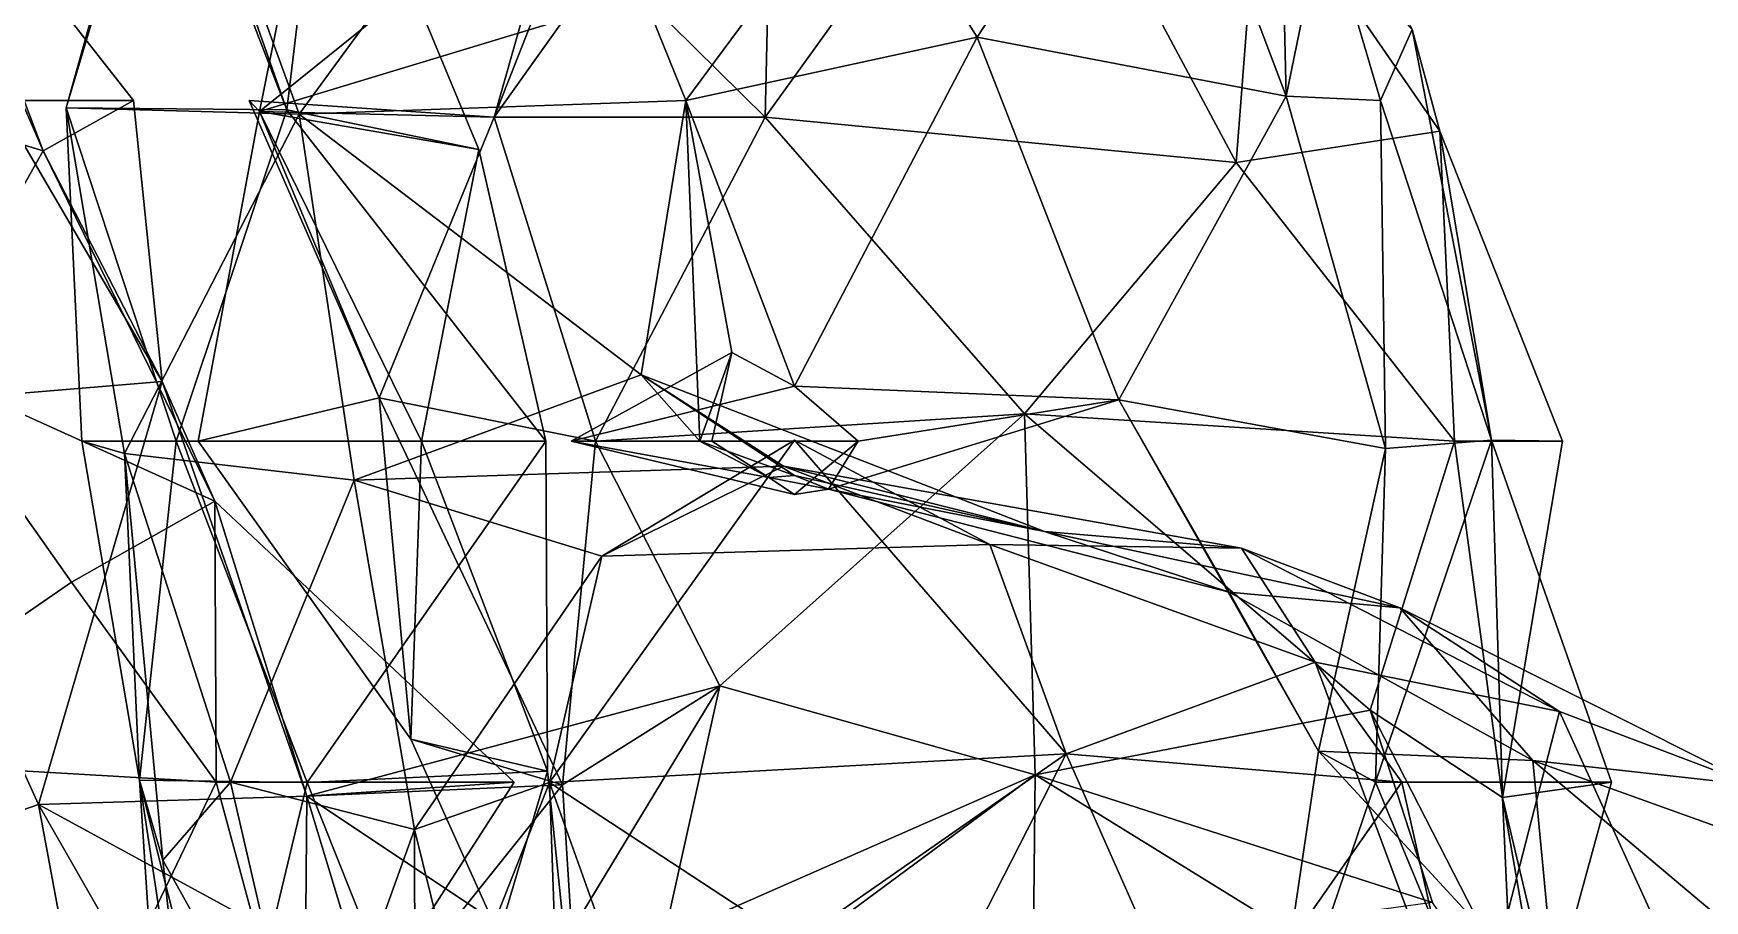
# Model space of a CAD drawing. Extents: x 290034 to 295698, y 4553723 to 4561693.
# Drawn here: x 294441.6 to 294528.9, y 4559274.9 to 4559320.2 of the extents above; entities that cross this region are included whole.
import ezdxf

# ---------------------------------------------------------------- set-up
doc = ezdxf.new("R2010")
doc.units = 0
doc.layers.add('Au_ppm_Pref_-_0_2', color=7, linetype='CONTINUOUS')

msp = doc.modelspace()

# ---------------------------------------------------------------- linework, layer by layer
at = {"layer": 'Au_ppm_Pref_-_0_2'}
for points in [[(294456.864, 4559333.389, 1882.512), (294454.811, 4559316.235, 1877.098), (294445.94, 4559339.146, 1877.733)], [(294454.811, 4559316.235, 1877.098), (294448.36, 4559334.552, 1872.361), (294445.94, 4559339.146, 1877.733)], [(294471.507, 4559330.75, 1888.672), (294480.284, 4559336.376, 1895.014), (294465.637, 4559315.851, 1896.405)], [(294468.748, 4559326.772, 1897.991), (294465.637, 4559315.851, 1896.405), (294480.284, 4559336.376, 1895.014)], [(294479.818, 4559315.85, 1899.214), (294468.748, 4559326.772, 1897.991), (294480.284, 4559336.376, 1895.014)], [(294479.818, 4559315.85, 1899.214), (294480.284, 4559336.376, 1895.014), (294493.22, 4559334.469, 1900.214)], [(294510.66, 4559334.552, 1876.827), (294507.051, 4559316.949, 1876.545), (294506.635, 4559334.898, 1882.755)], [(294513.634, 4559320.434, 1888.705), (294506.635, 4559334.898, 1882.755), (294511.975, 4559316.734, 1884.043)], [(294506.635, 4559334.898, 1882.755), (294507.051, 4559316.949, 1876.545), (294511.975, 4559316.734, 1884.043)], [(294454.811, 4559316.235, 1877.098), (294443.279, 4559316.338, 1870.708), (294448.36, 4559334.552, 1872.361)], [(294448.705, 4559334.552, 1867.378), (294448.36, 4559334.552, 1872.361), (294443.279, 4559316.338, 1870.708)], [(294448.705, 4559334.552, 1867.378), (294443.279, 4559316.338, 1870.708), (294455.453, 4559316.013, 1864.501)], [(294468.655, 4559334.046, 1866.959), (294448.705, 4559334.552, 1867.378), (294455.453, 4559316.013, 1864.501)], [(294475.659, 4559316.734, 1869.829), (294468.655, 4559334.046, 1866.959), (294455.453, 4559316.013, 1864.501)], [(294475.659, 4559316.734, 1869.829), (294485.029, 4559329.361, 1869.181), (294468.655, 4559334.046, 1866.959)], [(294504.44, 4559313.485, 1900.372), (294479.818, 4559315.85, 1899.214), (294493.22, 4559334.469, 1900.214)], [(294485.029, 4559329.361, 1869.181), (294490.903, 4559320.031, 1873.421), (294500.393, 4559334.552, 1871.546)], [(294490.903, 4559320.031, 1873.421), (294507.051, 4559316.949, 1876.545), (294500.393, 4559334.552, 1871.546)], [(294504.44, 4559313.485, 1900.372), (294493.22, 4559334.469, 1900.214), (294505.626, 4559328.842, 1893.175)], [(294510.66, 4559334.552, 1876.827), (294500.393, 4559334.552, 1871.546), (294507.051, 4559316.949, 1876.545)], [(294442.07, 4559314.092, 1895.882), (294433.774, 4559333.189, 1894.236), (294428.232, 4559318.293, 1888.842)], [(294435.741, 4559330.786, 1900.584), (294433.774, 4559333.189, 1894.236), (294442.07, 4559314.092, 1895.882)], [(294468.748, 4559320.797, 1884.12), (294453.371, 4559316.145, 1888.942), (294456.864, 4559333.389, 1882.512)], [(294456.864, 4559333.389, 1882.512), (294453.371, 4559316.145, 1888.942), (294464.841, 4559314.16, 1882.766)], [(294464.841, 4559314.16, 1882.766), (294454.811, 4559316.235, 1877.098), (294456.864, 4559333.389, 1882.512)], [(294442.07, 4559314.092, 1895.882), (294446.785, 4559316.734, 1900.584), (294435.741, 4559330.786, 1900.584)], [(294446.785, 4559316.734, 1900.584), (294439.696, 4559316.734, 1904.707), (294435.741, 4559330.786, 1900.584)], [(294471.507, 4559330.75, 1888.672), (294465.637, 4559315.851, 1896.405), (294453.371, 4559316.145, 1888.942)], [(294453.371, 4559316.145, 1888.942), (294468.748, 4559320.797, 1884.12), (294471.507, 4559330.75, 1888.672)], [(294475.659, 4559316.734, 1869.829), (294490.903, 4559320.031, 1873.421), (294485.029, 4559329.361, 1869.181)], [(294504.44, 4559313.485, 1900.372), (294505.626, 4559328.842, 1893.175), (294515.088, 4559315.13, 1893.758)], [(294513.634, 4559320.434, 1888.705), (294515.088, 4559315.13, 1893.758), (294505.626, 4559328.842, 1893.175)], [(294479.818, 4559315.85, 1899.214), (294465.637, 4559315.851, 1896.405), (294468.748, 4559326.772, 1897.991)], [(294475.659, 4559316.734, 1869.829), (294481.347, 4559301.799, 1871.848), (294490.903, 4559320.031, 1873.421)], [(294498.295, 4559301.089, 1875.284), (294490.903, 4559320.031, 1873.421), (294481.347, 4559301.799, 1871.848)], [(294498.295, 4559301.089, 1875.284), (294507.051, 4559316.949, 1876.545), (294490.903, 4559320.031, 1873.421)], [(294517.787, 4559298.969, 1888.531), (294513.634, 4559320.434, 1888.705), (294511.975, 4559316.734, 1884.043)], [(294513.634, 4559320.434, 1888.705), (294517.787, 4559298.969, 1888.531), (294515.088, 4559315.13, 1893.758)], [(294428.232, 4559318.293, 1888.842), (294435.662, 4559302.736, 1893.481), (294442.07, 4559314.092, 1895.882)], [(294432.386, 4559300.724, 1907.644), (294439.696, 4559316.734, 1904.707), (294448.295, 4559302.038, 1901.669)], [(294446.785, 4559316.734, 1900.584), (294448.295, 4559302.038, 1901.669), (294439.696, 4559316.734, 1904.707)], [(294442.07, 4559314.092, 1895.882), (294448.295, 4559302.038, 1901.669), (294446.785, 4559316.734, 1900.584)], [(294454.811, 4559316.235, 1877.098), (294449.016, 4559298.916, 1874.25), (294443.279, 4559316.338, 1870.708)], [(294449.016, 4559298.916, 1874.25), (294444.082, 4559298.916, 1870.887), (294443.279, 4559316.338, 1870.708)], [(294446.324, 4559298.281, 1865.123), (294455.453, 4559316.013, 1864.501), (294443.279, 4559316.338, 1870.708)], [(294444.082, 4559298.916, 1870.887), (294446.324, 4559298.281, 1865.123), (294443.279, 4559316.338, 1870.708)], [(294452.833, 4559316.734, 1894.645), (294453.371, 4559316.145, 1888.942), (294465.637, 4559315.851, 1896.405)], [(294459.629, 4559301.188, 1894.218), (294453.371, 4559316.145, 1888.942), (294452.833, 4559316.734, 1894.645)], [(294459.629, 4559301.188, 1894.218), (294452.833, 4559316.734, 1894.645), (294465.637, 4559315.851, 1896.405)], [(294475.659, 4559316.734, 1869.829), (294455.453, 4559316.013, 1864.501), (294473.335, 4559302.388, 1864.249)], [(294475.659, 4559316.734, 1869.829), (294473.335, 4559302.388, 1864.249), (294476.4, 4559298.916, 1868.555)], [(294475.659, 4559316.734, 1869.829), (294478.071, 4559303.549, 1870.887), (294481.347, 4559301.799, 1871.848)], [(294475.659, 4559316.734, 1869.829), (294476.4, 4559298.916, 1868.555), (294478.071, 4559303.549, 1870.887)], [(294498.295, 4559301.089, 1875.284), (294512.25, 4559298.53, 1882.166), (294507.051, 4559316.949, 1876.545)], [(294507.051, 4559316.949, 1876.545), (294512.25, 4559298.53, 1882.166), (294511.975, 4559316.734, 1884.043)], [(294517.787, 4559298.969, 1888.531), (294511.975, 4559316.734, 1884.043), (294512.25, 4559298.53, 1882.166)], [(294458.319, 4559296.889, 1860.057), (294455.453, 4559316.013, 1864.501), (294446.324, 4559298.281, 1865.123)], [(294454.811, 4559316.235, 1877.098), (294468.353, 4559298.916, 1876.889), (294449.016, 4559298.916, 1874.25)], [(294450.176, 4559298.916, 1888.705), (294453.371, 4559316.145, 1888.942), (294459.629, 4559301.188, 1894.218)], [(294450.176, 4559298.916, 1888.705), (294461.841, 4559298.916, 1883.409), (294453.371, 4559316.145, 1888.942)], [(294453.371, 4559316.145, 1888.942), (294461.841, 4559298.916, 1883.409), (294464.841, 4559314.16, 1882.766)], [(294454.811, 4559316.235, 1877.098), (294464.841, 4559314.16, 1882.766), (294468.353, 4559298.916, 1876.889)], [(294473.335, 4559302.388, 1864.249), (294455.453, 4559316.013, 1864.501), (294458.319, 4559296.889, 1860.057)], [(294465.637, 4559315.851, 1896.405), (294470.939, 4559298.916, 1899.551), (294459.629, 4559301.188, 1894.218)], [(294470.939, 4559298.916, 1899.551), (294465.637, 4559315.851, 1896.405), (294479.818, 4559315.85, 1899.214)], [(294470.939, 4559298.916, 1899.551), (294479.818, 4559315.85, 1899.214), (294493.378, 4559300.35, 1901.131)], [(294504.44, 4559313.485, 1900.372), (294493.378, 4559300.35, 1901.131), (294479.818, 4559315.85, 1899.214)], [(294504.44, 4559313.485, 1900.372), (294515.088, 4559315.13, 1893.758), (294515.855, 4559298.916, 1899.033)], [(294515.088, 4559315.13, 1893.758), (294521.498, 4559298.916, 1894.645), (294515.855, 4559298.916, 1899.033)], [(294521.498, 4559298.916, 1894.645), (294515.088, 4559315.13, 1893.758), (294517.787, 4559298.969, 1888.531)], [(294451.037, 4559295.782, 1896.01), (294442.07, 4559314.092, 1895.882), (294435.662, 4559302.736, 1893.481)], [(294448.295, 4559302.038, 1901.669), (294442.07, 4559314.092, 1895.882), (294451.037, 4559295.782, 1896.01)], [(294464.841, 4559314.16, 1882.766), (294461.841, 4559298.916, 1883.409), (294468.353, 4559298.916, 1876.889)], [(294504.44, 4559313.485, 1900.372), (294515.855, 4559298.916, 1899.033), (294493.378, 4559300.35, 1901.131)], [(294469.666, 4559298.916, 1876.394), (294481.347, 4559301.799, 1871.848), (294478.071, 4559303.549, 1870.887)], [(294469.666, 4559298.916, 1876.394), (294478.071, 4559303.549, 1870.887), (294477.025, 4559298.916, 1870.887)], [(294478.071, 4559303.549, 1870.887), (294476.4, 4559298.916, 1868.555), (294477.025, 4559298.916, 1870.887)], [(294430.151, 4559282.32, 1888.965), (294443.549, 4559291.553, 1891.159), (294435.662, 4559302.736, 1893.481)], [(294443.549, 4559291.553, 1891.159), (294451.037, 4559295.782, 1896.01), (294435.662, 4559302.736, 1893.481)], [(294473.335, 4559302.388, 1864.249), (294458.319, 4559296.889, 1860.057), (294480.77, 4559297.622, 1859.142)], [(294481.347, 4559297.129, 1870.292), (294476.4, 4559298.916, 1868.555), (294473.335, 4559302.388, 1864.249)], [(294481.347, 4559297.129, 1870.292), (294473.335, 4559302.388, 1864.249), (294494.411, 4559294.201, 1864.892)], [(294494.411, 4559294.201, 1864.892), (294473.335, 4559302.388, 1864.249), (294480.77, 4559297.622, 1859.142)], [(294441.818, 4559279.929, 1906.026), (294432.386, 4559300.724, 1907.644), (294448.295, 4559302.038, 1901.669)], [(294455.86, 4559280.362, 1900.615), (294441.818, 4559279.929, 1906.026), (294448.295, 4559302.038, 1901.669)], [(294455.86, 4559280.362, 1900.615), (294448.295, 4559302.038, 1901.669), (294451.037, 4559295.782, 1896.01)], [(294469.666, 4559298.916, 1876.394), (294484.67, 4559298.916, 1872.454), (294481.347, 4559301.799, 1871.848)], [(294498.295, 4559301.089, 1875.284), (294481.347, 4559301.799, 1871.848), (294484.67, 4559298.916, 1872.454)], [(294441.818, 4559279.929, 1906.026), (294430.127, 4559275.884, 1911.22), (294432.386, 4559300.724, 1907.644)], [(294450.176, 4559298.916, 1888.705), (294459.629, 4559301.188, 1894.218), (294461.296, 4559283.343, 1888.705)], [(294470.939, 4559298.916, 1899.551), (294469.225, 4559280.952, 1894.717), (294459.629, 4559301.188, 1894.218)], [(294461.296, 4559283.343, 1888.705), (294459.629, 4559301.188, 1894.218), (294469.225, 4559280.952, 1894.717)], [(294483.118, 4559296.411, 1870.887), (294504.067, 4559291.029, 1869.426), (294498.295, 4559301.089, 1875.284)], [(294483.118, 4559296.411, 1870.887), (294498.295, 4559301.089, 1875.284), (294484.67, 4559298.916, 1872.454)], [(294498.295, 4559301.089, 1875.284), (294508.748, 4559282.718, 1876.793), (294512.25, 4559298.53, 1882.166)], [(294498.295, 4559301.089, 1875.284), (294504.067, 4559291.029, 1869.426), (294508.748, 4559282.718, 1876.793)], [(294477.446, 4559286.133, 1902.161), (294470.939, 4559298.916, 1899.551), (294493.378, 4559300.35, 1901.131)], [(294493.919, 4559281.477, 1905.65), (294477.446, 4559286.133, 1902.161), (294493.378, 4559300.35, 1901.131)], [(294493.919, 4559281.477, 1905.65), (294493.378, 4559300.35, 1901.131), (294511.446, 4559284.864, 1901.887)], [(294493.378, 4559300.35, 1901.131), (294515.855, 4559298.916, 1899.033), (294511.446, 4559284.864, 1901.887)], [(294447.102, 4559281.198, 1870.441), (294444.082, 4559298.916, 1870.887), (294449.016, 4559298.916, 1874.25)], [(294444.082, 4559298.916, 1870.887), (294447.102, 4559281.198, 1870.441), (294446.324, 4559298.281, 1865.123)], [(294447.102, 4559281.198, 1870.441), (294449.016, 4559298.916, 1874.25), (294455.877, 4559281.087, 1876.85)], [(294468.353, 4559298.916, 1876.889), (294455.877, 4559281.087, 1876.85), (294449.016, 4559298.916, 1874.25)], [(294450.176, 4559298.916, 1888.705), (294461.296, 4559283.343, 1888.705), (294461.841, 4559298.916, 1883.409)], [(294455.877, 4559281.087, 1876.85), (294468.353, 4559298.916, 1876.889), (294468.428, 4559281.68, 1882.391)], [(294461.296, 4559283.343, 1888.705), (294468.428, 4559281.68, 1882.391), (294461.841, 4559298.916, 1883.409)], [(294468.353, 4559298.916, 1876.889), (294461.841, 4559298.916, 1883.409), (294468.428, 4559281.68, 1882.391)], [(294468.531, 4559281.089, 1847.07), (294481.35, 4559298.976, 1847.11), (294471.266, 4559292.907, 1853.885)], [(294468.531, 4559281.089, 1847.07), (294495.541, 4559282.58, 1846.239), (294481.35, 4559298.976, 1847.11)], [(294470.939, 4559298.916, 1899.551), (294477.446, 4559286.133, 1902.161), (294469.225, 4559280.952, 1894.717)], [(294469.666, 4559298.916, 1876.394), (294480.008, 4559297.023, 1870.887), (294481.347, 4559296.131, 1871.815)], [(294469.666, 4559298.916, 1876.394), (294481.347, 4559296.131, 1871.815), (294484.67, 4559298.916, 1872.454)], [(294469.666, 4559298.916, 1876.394), (294477.025, 4559298.916, 1870.887), (294480.008, 4559297.023, 1870.887)], [(294491.561, 4559293.517, 1853.745), (294471.266, 4559292.907, 1853.885), (294481.35, 4559298.976, 1847.11)], [(294477.025, 4559298.916, 1870.887), (294476.4, 4559298.916, 1868.555), (294480.008, 4559297.023, 1870.887)], [(294480.008, 4559297.023, 1870.887), (294476.4, 4559298.916, 1868.555), (294481.347, 4559297.129, 1870.292)], [(294483.118, 4559296.411, 1870.887), (294484.67, 4559298.916, 1872.454), (294481.347, 4559296.131, 1871.815)], [(294491.561, 4559293.517, 1853.745), (294481.35, 4559298.976, 1847.11), (294495.541, 4559282.58, 1846.239)], [(294511.446, 4559284.864, 1901.887), (294515.855, 4559298.916, 1899.033), (294518.362, 4559280.299, 1894.936)], [(294524.059, 4559281.098, 1888.705), (294517.787, 4559298.969, 1888.531), (294511.721, 4559281.098, 1883.687)], [(294517.787, 4559298.969, 1888.531), (294512.25, 4559298.53, 1882.166), (294511.721, 4559281.098, 1883.687)], [(294521.498, 4559298.916, 1894.645), (294518.362, 4559280.299, 1894.936), (294515.855, 4559298.916, 1899.033)], [(294524.059, 4559281.098, 1888.705), (294518.362, 4559280.299, 1894.936), (294517.787, 4559298.969, 1888.531)], [(294518.362, 4559280.299, 1894.936), (294521.498, 4559298.916, 1894.645), (294517.787, 4559298.969, 1888.531)], [(294447.102, 4559281.198, 1870.441), (294448.327, 4559277.027, 1864.948), (294446.324, 4559298.281, 1865.123)], [(294446.324, 4559298.281, 1865.123), (294448.327, 4559277.027, 1864.948), (294451.864, 4559281.098, 1860.359)], [(294446.324, 4559298.281, 1865.123), (294451.864, 4559281.098, 1860.359), (294458.319, 4559296.889, 1860.057)], [(294508.748, 4559282.718, 1876.793), (294511.721, 4559281.098, 1883.687), (294512.25, 4559298.53, 1882.166)], [(294480.77, 4559297.622, 1859.142), (294458.319, 4559296.889, 1860.057), (294471.266, 4559292.907, 1853.885)], [(294480.77, 4559297.622, 1859.142), (294471.266, 4559292.907, 1853.885), (294491.561, 4559293.517, 1853.745)], [(294480.008, 4559297.023, 1870.887), (294481.347, 4559297.129, 1870.292), (294483.118, 4559296.411, 1870.887)], [(294494.411, 4559294.201, 1864.892), (294480.77, 4559297.622, 1859.142), (294504.712, 4559293.329, 1860.007)], [(294480.77, 4559297.622, 1859.142), (294491.561, 4559293.517, 1853.745), (294504.712, 4559293.329, 1860.007)], [(294483.118, 4559296.411, 1870.887), (294481.347, 4559297.129, 1870.292), (294494.411, 4559294.201, 1864.892)], [(294461.487, 4559278.622, 1853.489), (294458.319, 4559296.889, 1860.057), (294451.864, 4559281.098, 1860.359)], [(294461.487, 4559278.622, 1853.489), (294471.266, 4559292.907, 1853.885), (294458.319, 4559296.889, 1860.057)], [(294483.118, 4559296.411, 1870.887), (294481.347, 4559296.131, 1871.815), (294480.008, 4559297.023, 1870.887)], [(294483.118, 4559296.411, 1870.887), (294494.411, 4559294.201, 1864.892), (294504.067, 4559291.029, 1869.426)], [(294443.549, 4559291.553, 1891.159), (294451.116, 4559281.098, 1891.078), (294451.037, 4559295.782, 1896.01)], [(294455.86, 4559280.362, 1900.615), (294451.037, 4559295.782, 1896.01), (294466.684, 4559281.098, 1894.645)], [(294466.684, 4559281.098, 1894.645), (294451.037, 4559295.782, 1896.01), (294451.116, 4559281.098, 1891.078)], [(294494.411, 4559294.201, 1864.892), (294512.992, 4559290.215, 1864.948), (294504.067, 4559291.029, 1869.426)], [(294494.411, 4559294.201, 1864.892), (294504.712, 4559293.329, 1860.007), (294512.992, 4559290.215, 1864.948)], [(294461.487, 4559278.622, 1853.489), (294468.531, 4559281.089, 1847.07), (294471.266, 4559292.907, 1853.885)], [(294491.561, 4559293.517, 1853.745), (294495.541, 4559282.58, 1846.239), (294508.562, 4559287.374, 1852.972)], [(294491.561, 4559293.517, 1853.745), (294508.562, 4559287.374, 1852.972), (294504.712, 4559293.329, 1860.007)], [(294512.992, 4559290.215, 1864.948), (294504.712, 4559293.329, 1860.007), (294521.341, 4559284.788, 1858.484)], [(294508.562, 4559287.374, 1852.972), (294521.341, 4559284.788, 1858.484), (294504.712, 4559293.329, 1860.007)], [(294430.151, 4559282.32, 1888.965), (294451.116, 4559281.098, 1891.078), (294443.549, 4559291.553, 1891.159)], [(294504.067, 4559291.029, 1869.426), (294519.939, 4559282.229, 1870.941), (294508.748, 4559282.718, 1876.793)], [(294504.067, 4559291.029, 1869.426), (294512.992, 4559290.215, 1864.948), (294519.939, 4559282.229, 1870.941)], [(294519.939, 4559282.229, 1870.941), (294512.992, 4559290.215, 1864.948), (294531.49, 4559280.948, 1865.003)], [(294531.49, 4559280.948, 1865.003), (294512.992, 4559290.215, 1864.948), (294521.341, 4559284.788, 1858.484)], [(294508.562, 4559287.374, 1852.972), (294495.541, 4559282.58, 1846.239), (294513.094, 4559281.098, 1849.982)], [(294516.495, 4559265.998, 1853.787), (294521.341, 4559284.788, 1858.484), (294508.562, 4559287.374, 1852.972)], [(294516.495, 4559265.998, 1853.787), (294508.562, 4559287.374, 1852.972), (294513.094, 4559281.098, 1849.982)], [(294455.86, 4559280.362, 1900.615), (294477.446, 4559286.133, 1902.161), (294468.748, 4559271.782, 1903.418)], [(294455.86, 4559280.362, 1900.615), (294469.225, 4559280.952, 1894.717), (294477.446, 4559286.133, 1902.161)], [(294474.515, 4559272.942, 1906.523), (294468.748, 4559271.782, 1903.418), (294477.446, 4559286.133, 1902.161)], [(294474.515, 4559272.942, 1906.523), (294477.446, 4559286.133, 1902.161), (294493.919, 4559281.477, 1905.65)], [(294493.919, 4559281.477, 1905.65), (294511.446, 4559284.864, 1901.887), (294514.696, 4559274.807, 1906.523)], [(294511.446, 4559284.864, 1901.887), (294522.32, 4559263.638, 1900.976), (294514.696, 4559274.807, 1906.523)], [(294522.32, 4559263.638, 1900.976), (294511.446, 4559284.864, 1901.887), (294518.362, 4559280.299, 1894.936)], [(294516.495, 4559265.998, 1853.787), (294530.721, 4559264.2, 1859.414), (294521.341, 4559284.788, 1858.484)], [(294530.721, 4559264.2, 1859.414), (294531.49, 4559280.948, 1865.003), (294521.341, 4559284.788, 1858.484)], [(294461.296, 4559283.343, 1888.705), (294469.225, 4559280.952, 1894.717), (294470.336, 4559263.252, 1888.517)], [(294461.296, 4559283.343, 1888.705), (294470.336, 4559263.252, 1888.517), (294468.428, 4559281.68, 1882.391)], [(294442.505, 4559263.15, 1888.873), (294430.151, 4559282.32, 1888.965), (294429.065, 4559260.237, 1884.669)], [(294430.151, 4559282.32, 1888.965), (294442.505, 4559263.15, 1888.873), (294451.116, 4559281.098, 1891.078)], [(294481.347, 4559272.686, 1843.995), (294495.541, 4559282.58, 1846.239), (294468.531, 4559281.089, 1847.07)], [(294481.347, 4559272.686, 1843.995), (294483.716, 4559259.422, 1846.173), (294495.541, 4559282.58, 1846.239)], [(294495.541, 4559282.58, 1846.239), (294483.716, 4559259.422, 1846.173), (294502.769, 4559266.284, 1847.754)], [(294502.769, 4559266.284, 1847.754), (294513.094, 4559281.098, 1849.982), (294495.541, 4559282.58, 1846.239)], [(294505.983, 4559264.224, 1882.412), (294508.748, 4559282.718, 1876.793), (294521.182, 4559269.211, 1877.843)], [(294511.721, 4559281.098, 1883.687), (294508.748, 4559282.718, 1876.793), (294505.983, 4559264.224, 1882.412)], [(294519.939, 4559282.229, 1870.941), (294521.182, 4559269.211, 1877.843), (294508.748, 4559282.718, 1876.793)], [(294519.939, 4559282.229, 1870.941), (294531.744, 4559272.294, 1873.892), (294521.182, 4559269.211, 1877.843)], [(294531.744, 4559272.294, 1873.892), (294519.939, 4559282.229, 1870.941), (294540.041, 4559275.014, 1870.887)], [(294540.041, 4559275.014, 1870.887), (294519.939, 4559282.229, 1870.941), (294531.49, 4559280.948, 1865.003)], [(294468.428, 4559281.68, 1882.391), (294462.959, 4559263.28, 1882.026), (294455.877, 4559281.087, 1876.85)], [(294470.336, 4559263.252, 1888.517), (294462.959, 4559263.28, 1882.026), (294468.428, 4559281.68, 1882.391)], [(294474.515, 4559272.942, 1906.523), (294493.919, 4559281.477, 1905.65), (294481.347, 4559272.184, 1909.491)], [(294481.347, 4559272.184, 1909.491), (294493.919, 4559281.477, 1905.65), (294493.716, 4559261.619, 1910.365)], [(294493.919, 4559281.477, 1905.65), (294506.545, 4559273.689, 1909.993), (294493.716, 4559261.619, 1910.365)], [(294493.919, 4559281.477, 1905.65), (294514.696, 4559274.807, 1906.523), (294506.545, 4559273.689, 1909.993)], [(294442.505, 4559263.15, 1888.873), (294455.704, 4559264.083, 1895.192), (294451.116, 4559281.098, 1891.078)], [(294447.102, 4559281.198, 1870.441), (294451.6, 4559263.28, 1875.397), (294448.507, 4559259.546, 1870.887)], [(294447.102, 4559281.198, 1870.441), (294455.877, 4559281.087, 1876.85), (294451.6, 4559263.28, 1875.397)], [(294447.102, 4559281.198, 1870.441), (294448.507, 4559259.546, 1870.887), (294449.799, 4559263.28, 1866.316)], [(294447.102, 4559281.198, 1870.441), (294449.799, 4559263.28, 1866.316), (294448.327, 4559277.027, 1864.948)], [(294451.864, 4559281.098, 1860.359), (294448.327, 4559277.027, 1864.948), (294455.97, 4559263.337, 1858.95)], [(294455.704, 4559264.083, 1895.192), (294466.684, 4559281.098, 1894.645), (294451.116, 4559281.098, 1891.078)], [(294462.959, 4559263.28, 1882.026), (294451.6, 4559263.28, 1875.397), (294455.877, 4559281.087, 1876.85)], [(294451.864, 4559281.098, 1860.359), (294455.97, 4559263.337, 1858.95), (294461.487, 4559278.622, 1853.489)], [(294455.86, 4559280.362, 1900.615), (294466.684, 4559281.098, 1894.645), (294455.704, 4559264.083, 1895.192)], [(294455.86, 4559280.362, 1900.615), (294455.704, 4559264.083, 1895.192), (294469.225, 4559280.952, 1894.717)], [(294455.704, 4559264.083, 1895.192), (294470.336, 4559263.252, 1888.517), (294469.225, 4559280.952, 1894.717)], [(294461.487, 4559278.622, 1853.489), (294461.518, 4559263.28, 1849.661), (294468.531, 4559281.089, 1847.07)], [(294461.518, 4559263.28, 1849.661), (294469.172, 4559263.28, 1847.13), (294468.531, 4559281.089, 1847.07)], [(294474.907, 4559263.28, 1844.094), (294481.347, 4559272.686, 1843.995), (294468.531, 4559281.089, 1847.07)], [(294469.172, 4559263.28, 1847.13), (294474.907, 4559263.28, 1844.094), (294468.531, 4559281.089, 1847.07)], [(294502.769, 4559266.284, 1847.754), (294516.495, 4559265.998, 1853.787), (294513.094, 4559281.098, 1849.982)], [(294511.721, 4559281.098, 1883.687), (294505.983, 4559264.224, 1882.412), (294519.147, 4559263.171, 1888.674)], [(294524.059, 4559281.098, 1888.705), (294511.721, 4559281.098, 1883.687), (294519.147, 4559263.171, 1888.674)], [(294524.059, 4559281.098, 1888.705), (294519.147, 4559263.171, 1888.674), (294518.362, 4559280.299, 1894.936)], [(294443.218, 4559272.427, 1913.228), (294430.127, 4559275.884, 1911.22), (294441.818, 4559279.929, 1906.026)], [(294455.86, 4559280.362, 1900.615), (294458.783, 4559270.7, 1907.755), (294441.818, 4559279.929, 1906.026)], [(294446.466, 4559271.828, 1913.473), (294443.218, 4559272.427, 1913.228), (294441.818, 4559279.929, 1906.026)], [(294441.818, 4559279.929, 1906.026), (294458.783, 4559270.7, 1907.755), (294446.466, 4559271.828, 1913.473)], [(294455.86, 4559280.362, 1900.615), (294468.748, 4559271.782, 1903.418), (294458.783, 4559270.7, 1907.755)], [(294518.362, 4559280.299, 1894.936), (294521.314, 4559263.28, 1894.645), (294522.32, 4559263.638, 1900.976)], [(294518.362, 4559280.299, 1894.936), (294519.147, 4559263.171, 1888.674), (294521.314, 4559263.28, 1894.645)], [(294461.487, 4559278.622, 1853.489), (294455.97, 4559263.337, 1858.95), (294466.225, 4559259.482, 1853.069)], [(294461.487, 4559278.622, 1853.489), (294466.225, 4559259.482, 1853.069), (294461.518, 4559263.28, 1849.661)], [(294448.327, 4559277.027, 1864.948), (294449.799, 4559263.28, 1866.316), (294455.97, 4559263.337, 1858.95)], [(294430.087, 4559273.486, 1912.458), (294430.127, 4559275.884, 1911.22), (294443.218, 4559272.427, 1913.228)]]:
    msp.add_3dface(points, dxfattribs=at)

doc.saveas('drawing.dxf')
